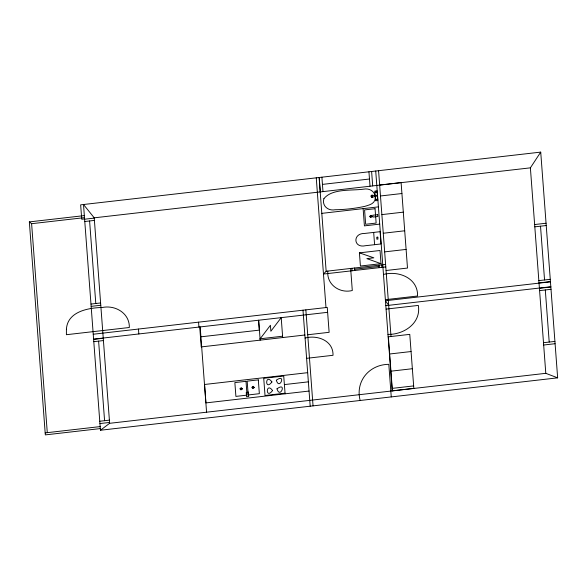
<?xml version="1.0" encoding="UTF-8"?>
<svg xmlns="http://www.w3.org/2000/svg" width="587" height="587" viewBox="0 0 587 587"><rect width="100%" height="100%" fill="white"/><g stroke="black" fill="none" stroke-linecap="round" stroke-linejoin="round"><path stroke-width="0.88" d="M540.722 152.114L557.65 377.845L545.793 373.325L530.384 167.845L540.722 152.114L80.654 204.834L81.732 219.259L84.594 218.929M260.07 338.89L270.416 325.286L270.856 331.244L281.202 317.677M385.608 264.451L326.152 271.267L323.481 274.048L385.791 266.909M109.63 423.308L94.221 217.828L83.508 204.511L100.436 430.242L109.63 423.308L545.793 373.325M322.446 184.399L369.48 179.013M100.311 428.591L45.324 434.886L29.35 221.901L84.345 215.598M29.35 221.901L31.61 223.698L84.491 217.638M379.65 185.044L401.104 182.586L407.495 268.054L386.085 270.504M94.221 217.828L530.384 167.845M84.609 219.208L94.243 218.107M84.785 221.512L94.419 220.411M374.932 192.125L377.103 191.846M377.36 195.28L374.293 195.632L371.953 195.045L370.991 195.779L370.977 196.528L372.143 197.562L374.352 196.462L377.426 196.109M380.471 195.977L401.926 193.519M375.504 199.793L377.683 199.543M321.83 213.36L378.41 206.873M381.895 214.607L403.298 212.156M379.701 224.117L364.41 225.87L363.118 208.627M383.289 233.244L404.7 230.786M534.64 224.542L546.057 223.236M374.594 244.684L381.014 243.95L380.09 231.682L364.49 233.465C352.501 233.186 353.301 248.462 365.408 245.711L374.594 244.691L373.677 232.415M534.808 226.839L546.226 225.533M359.42 252.858L380.024 250.495L381.007 263.673L360.411 266.028L359.42 252.858L373.853 257.825L366.853 258.625L381.007 263.673M384.69 251.874L406.094 249.416M354.658 269.235L379.092 266.439M90.978 304.066L100.604 302.958M91.146 306.363L100.781 305.262M383.48 274.459C398.595 270.372 418.142 278.099 417.57 296.009L385.373 299.693M538.844 280.615L550.261 279.309M539.013 282.919L550.43 281.606M93.238 334.23L327.26 307.412L329.124 332.315L307.72 334.766M550.452 281.833L385.446 300.742L388.675 305.328M93.604 339.139L327.627 312.321M385.82 305.651L550.819 286.742M93.626 339.367L103.253 338.266M539.416 288.312L550.841 287.006M93.795 341.671L103.429 340.563M539.592 290.616L551.01 289.31M386.077 309.114L418.326 305.416C421.356 323.085 403.915 334.722 387.97 334.399M200.468 336.879L259.315 330.136L258.573 320.282M260.063 338.794L282.596 336.212M304.851 335.008L201.224 346.917L199.734 327.018M305.079 338.053C317.325 334.671 333.482 340.614 333.02 355.296L306.597 358.327M388.154 336.835L409.77 334.363L413.835 388.359L392.424 390.817L388.359 336.813M389.651 353.998L411.054 351.54M543.496 342.713L554.913 341.407M543.672 345.017L555.089 343.711M307.676 372.672L204.562 384.485L205.949 402.902L309.055 391.052M390.935 371.182L412.345 368.724M284.416 384.588L308.366 381.844M285.003 393.202L265.023 395.491L263.732 378.307L283.719 376.018L285.106 393.796M99.761 421.253L109.395 420.145M392.226 388.367L413.652 385.908M99.937 423.557L109.571 422.449M45.177 432.898L100.164 426.595M100.436 430.242L557.65 377.845M540.517 226.186L544.553 279.962M545.301 289.963L549.205 342.06M378.578 170.692L391.008 336.512M375.724 171.022L392.211 390.927M381.675 264.898L381.858 267.356M391.258 396.915L388.814 364.329C369.296 364.483 355.15 381.227 360.147 400.481M375.188 195.53L374.851 191.083L377.03 190.834L377.757 200.527L375.577 200.776L375.247 196.359M374.506 195.61L374.572 196.44M378.997 265.214L379.187 267.665M371.615 171.492L372.694 185.918M368.937 171.8L370.015 186.218M354.57 268.01L354.753 270.468M351.892 268.318L352.075 270.768M350.644 268.457L352.295 290.514C339.785 293.72 326.416 284.592 327.854 271.069M321.903 177.186L322.982 191.611M319.225 177.494L320.311 191.92M319.115 177.509L326.152 271.267M316.261 177.832L325.99 307.559M305.849 309.87L313.047 405.874M302.995 310.193L310.193 406.204M281.202 317.662L282.692 337.554M258.676 320.253L260.166 340.159M200.174 326.93L206.573 412.199M198.567 322.16L198.934 327.069M138.466 329.05L138.833 333.959M89.598 220.961L95.791 303.508M98.609 341.113L104.581 420.703M31.61 223.698L47.283 432.656M66.412 329.292L66.397 334.707L129.323 327.502C129.771 313.37 115.419 304.844 102.52 307.456C88.351 307.793 67.432 311.492 66.412 329.292M323.877 198.722C321.779 205.81 328.111 211.21 335.214 209.742C345.171 209.61 355.12 208.466 364.857 206.345C368.519 205.179 373.398 204.269 374.895 200.189C376.993 193.094 370.668 187.693 363.566 189.168C351.503 190.841 332.081 188.324 323.877 198.722M271.928 381.939C264.693 391.61 265.177 372.694 271.928 381.939M272.566 390.531C265.339 400.202 265.823 381.286 272.566 390.531M276.338 380.229C279.412 390.979 286.625 372.686 276.338 380.229M276.983 388.821C280.058 399.571 287.27 381.279 276.983 388.821M375.871 192.411L376.003 192L375.871 192.411M376.612 199.573L376.362 199.235L376.612 199.573M371.696 195.442C371.035 199.587 373.714 195.867 371.696 195.442M253.775 387.471L252.975 388.073L252.329 387.42L253.129 386.818L253.775 387.471M241.851 388.836L241.052 389.438L240.406 388.785L241.206 388.183L241.851 388.836M242.387 388.858L240.986 389.907L239.863 388.763L241.264 387.714L242.387 388.858M254.318 387.486L252.916 388.543L251.786 387.398L253.195 386.341L254.318 387.486M371.571 216.464L370.771 217.065L370.126 216.412L370.933 215.811L371.571 216.464M372.114 216.486L370.713 217.535L369.59 216.39L370.991 215.341L372.114 216.486M375.056 208.708L364.578 209.911L365.65 224.278L376.135 223.075L375.056 208.708M377.712 214.659L372.716 215.231L372.855 217.073L377.852 216.5L377.712 214.659M377.815 237.148L376.729 237.273L376.876 239.217L377.955 239.1L377.815 237.148M246.004 381.315L234.866 382.592L235.901 396.401L247.046 395.124L246.004 381.315M258.317 379.877L247.171 381.154L248.213 394.963L259.351 393.686L258.317 379.877M248.389 392.189L246.247 392.432L246.569 396.731L248.712 396.482L248.389 392.189"/></g></svg>
